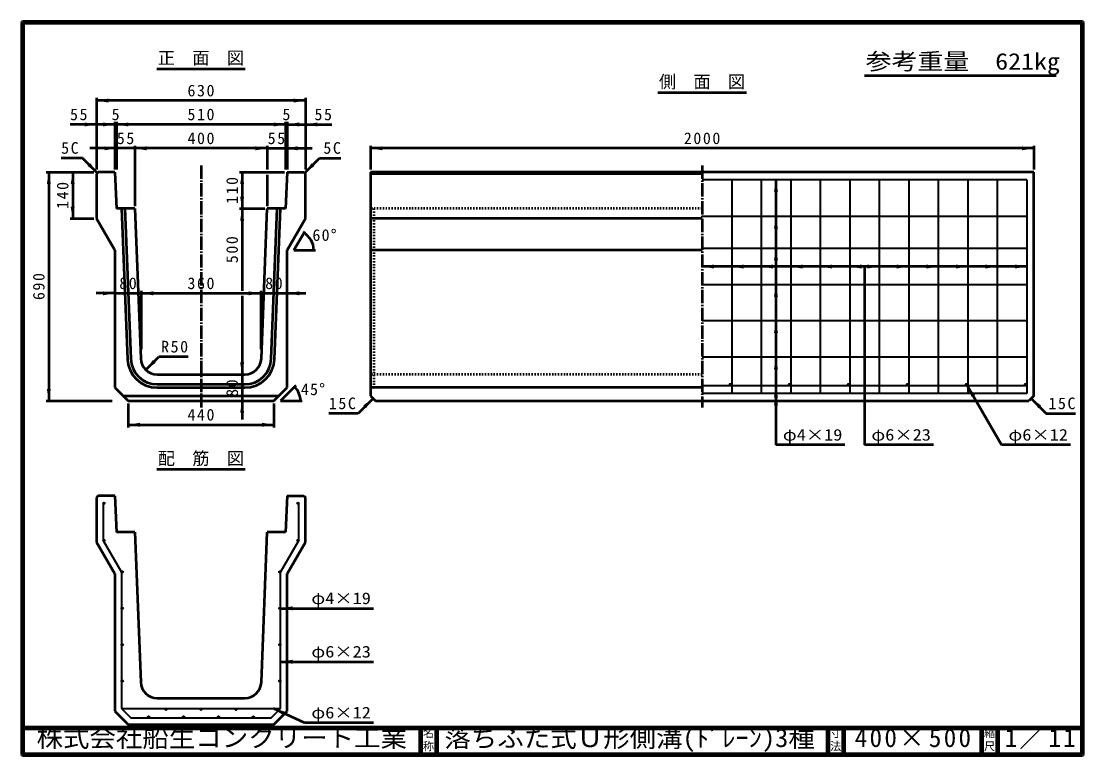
# Model space of a CAD drawing. Units: millimetres, scale not verified. Extents: x 100 to 4105, y 100 to 2870.
import ezdxf
from ezdxf.enums import TextEntityAlignment as Align

# ---------------------------------------------------------------- set-up
doc = ezdxf.new("R2010")
doc.units = ezdxf.units.MM
doc.header["$LTSCALE"] = 5
doc.linetypes.add('USER1', pattern=[13.4, 10, -1.2, 1, -1.2])
doc.linetypes.add('USER2', pattern=[2.2, 1, -1.2])
doc.layers.add('V-nasSTD', color=7, linetype='Continuous', lineweight=50)
doc.styles.add('ＭＳ ゴシック', font='')
doc.styles.get('ＭＳ ゴシック').set_extended_font_data('MS Gothic')

msp = doc.modelspace()

# ---------------------------------------------------------------- hatches: boundary and pattern name
at = {"layer": 'V-nasSTD'}
for points in [[(428.838, 2578.238), (383.838, 2570.738), (428.838, 2563.238)], [(1126.338, 2563.238), (1171.338, 2570.738), (1126.338, 2578.238)], [(338.838, 2473.238), (383.838, 2480.738), (338.838, 2488.238)], [(407.588, 2473.238), (452.588, 2480.738), (407.588, 2488.238)], [(503.838, 2488.238), (458.838, 2480.738), (503.838, 2473.238)], [(1051.338, 2473.238), (1096.338, 2480.738), (1051.338, 2488.238)], [(1147.588, 2473.238), (1102.588, 2480.738), (1147.588, 2488.238)], [(1216.338, 2473.238), (1171.338, 2480.738), (1216.338, 2488.238)], [(413.838, 2383.238), (458.838, 2390.738), (413.838, 2398.238)], [(572.588, 2398.238), (527.588, 2390.738), (572.588, 2383.238)], [(982.588, 2383.238), (1027.588, 2390.738), (982.588, 2398.238)], [(1141.338, 2383.238), (1096.338, 2390.738), (1141.338, 2398.238)], [(1461.662, 2398.238), (1416.662, 2390.738), (1461.662, 2383.238)], [(3871.662, 2383.238), (3916.662, 2390.738), (3871.662, 2398.238)], [(360.447, 2334.736), (386.963, 2297.613), (349.84, 2324.129)], [(1194.73, 2334.736), (1168.213, 2297.613), (1205.337, 2324.129)], [(211.338, 2255.738), (203.838, 2300.738), (196.338, 2255.738)], [(301.338, 2255.738), (293.838, 2300.738), (286.338, 2255.738)], [(940.088, 2255.738), (932.588, 2300.738), (925.088, 2255.738)], [(2937.287, 2227.437), (2944.787, 2272.437), (2952.287, 2227.437)], [(925.088, 2208.238), (932.588, 2163.238), (940.088, 2208.238)], [(286.338, 2170.738), (293.838, 2125.738), (301.338, 2170.738)], [(940.088, 2118.238), (932.588, 2163.238), (925.088, 2118.238)], [(2937.287, 2088.24), (2944.787, 2133.24), (2952.287, 2088.24)], [(2937.287, 1968.358), (2944.787, 2013.358), (2952.287, 1968.358)], [(2711.662, 1937.408), (2666.662, 1944.908), (2711.662, 1952.408)], [(2822.912, 1937.408), (2777.912, 1944.908), (2822.912, 1952.408)], [(2934.162, 1937.408), (2889.162, 1944.908), (2934.162, 1952.408)], [(3045.412, 1937.408), (3000.412, 1944.908), (3045.412, 1952.408)], [(3156.662, 1937.408), (3111.662, 1944.908), (3156.662, 1952.408)], [(3267.912, 1937.408), (3222.912, 1944.908), (3267.912, 1952.408)], [(3289.162, 1952.408), (3334.162, 1944.908), (3289.162, 1937.408)], [(3400.412, 1952.408), (3445.412, 1944.908), (3400.412, 1937.408)], [(3511.662, 1952.408), (3556.662, 1944.908), (3511.662, 1937.408)], [(3622.912, 1952.408), (3667.912, 1944.908), (3622.912, 1937.408)], [(3734.162, 1952.408), (3779.162, 1944.908), (3734.162, 1937.408)], [(3845.412, 1952.408), (3890.412, 1944.908), (3845.412, 1937.408)], [(407.588, 1836.401), (452.588, 1843.901), (407.588, 1851.401)], [(597.588, 1851.401), (552.588, 1843.901), (597.588, 1836.401)], [(957.588, 1836.401), (1002.588, 1843.901), (957.588, 1851.401)], [(1147.588, 1851.401), (1102.588, 1843.901), (1147.588, 1836.401)], [(2937.287, 1831.458), (2944.787, 1876.458), (2952.287, 1831.458)], [(2937.287, 1694.558), (2944.787, 1739.558), (2952.287, 1694.558)], [(2937.287, 1557.658), (2944.787, 1602.658), (2952.287, 1557.658)], [(596.203, 1592.459), (569.686, 1555.336), (606.809, 1581.852)], [(925.088, 1583.238), (932.588, 1538.238), (940.088, 1583.238)], [(196.338, 1483.238), (203.838, 1438.238), (211.338, 1483.238)], [(2774.162, 1495.593, 1), (2774.162, 1503.093, 1)], [(2937.287, 1450.593), (2944.787, 1495.593), (2952.287, 1450.593)], [(2996.662, 1495.593, 1), (2996.662, 1503.093, 1)], [(3219.162, 1495.593, 1), (3219.162, 1503.093, 1)], [(3441.662, 1495.593, 1), (3441.662, 1503.093, 1)], [(3664.162, 1495.593, 1), (3664.162, 1503.093, 1)], [(3682.041, 1453.375), (3666.037, 1496.096), (3695.032, 1460.875)], [(3886.662, 1495.593, 1), (3886.662, 1503.093, 1)], [(1399.52, 1410.49), (1426.037, 1447.613), (1388.913, 1421.096)], [(2937.287, 1421.238), (2944.787, 1466.238), (2952.287, 1421.238)], [(3933.803, 1410.49), (3907.287, 1447.613), (3944.41, 1421.096)], [(940.088, 1393.238), (932.588, 1438.238), (925.088, 1393.238)], [(547.588, 1355.738), (502.588, 1348.238), (547.588, 1340.738)], [(1007.588, 1340.738), (1052.588, 1348.238), (1007.588, 1355.738)], [(408.838, 1051.906, 1), (414.838, 1051.906, 1)], [(1146.338, 1051.906, 1), (1140.338, 1051.906, 1)], [(408.838, 912.709, 0.06554), (408.941, 911.933, 0.06555), (409.24, 911.209, 0.87698), (414.736, 913.486, 0.87698)], [(1145.937, 911.209, 0.06555), (1146.236, 911.933, 0.06554), (1146.338, 912.709, 0.87698), (1140.441, 913.486, 0.87698)], [(477.588, 792.827, 1), (483.588, 792.827, 1)], [(1077.588, 792.827, 1), (1071.588, 792.827, 1)], [(477.588, 655.927, 1), (483.588, 655.927, 1)], [(1077.588, 655.927, 1), (1071.588, 655.927, 1)], [(1122.588, 663.427), (1077.588, 655.927), (1122.588, 648.427)], [(477.588, 519.027, 1), (483.588, 519.027, 1)], [(1077.588, 519.027, 1), (1071.588, 519.027, 1)], [(1122.588, 462.015), (1077.588, 454.515), (1122.588, 447.015)], [(477.588, 382.127, 1), (483.588, 382.127, 1)], [(1077.588, 382.127, 1), (1071.588, 382.127, 1)], [(580.036, 242.707, -0.09841), (578.889, 242.935, -0.10434), (577.867, 243.635, -0.81591), (581.216, 248.465, -0.81591)], [(645.887, 272.062, -0.09841), (644.74, 272.29, -0.10434), (643.718, 272.99, -0.81591), (647.067, 277.821, -0.81591)], [(711.738, 242.707, -0.09841), (710.59, 242.935, -0.10434), (709.568, 243.635, -0.81591), (712.917, 248.465, -0.81591)], [(777.588, 272.062, -0.09841), (776.441, 272.29, -0.10434), (775.419, 272.99, -0.81591), (778.768, 277.821, -0.81591)], [(843.439, 242.707, 0.09841), (844.586, 242.935, 0.10434), (845.608, 243.635, 0.81591), (842.26, 248.465, 0.81591)], [(909.29, 272.062, -0.09841), (908.143, 272.29, -0.10434), (907.121, 272.99, -0.81591), (910.47, 277.821, -0.81591)], [(975.141, 242.707, 0.09841), (976.288, 242.935, 0.10434), (977.31, 243.635, 0.81591), (973.961, 248.465, 0.81591)], [(1088.422, 252.57), (1094.645, 266.218), (1080.206, 270.1), (1050.588, 278.062), (1073.04, 262.935)]]:
    msp.add_hatch(color=256, dxfattribs=at).paths.add_polyline_path(points)

# ---------------------------------------------------------------- linework, layer by layer
at = {"layer": 'V-nasSTD', "lineweight": 100}
for p, q in [((105, 2865), (105, 105)), ((4100, 2865), (105, 2865)), ((4100, 105), (4100, 2865)), ((105, 205), (4100, 205)), ((1605, 205), (1605, 105)), ((1665, 205), (1665, 105)), ((3140, 205), (3140, 105)), ((3200, 205), (3200, 105)), ((3720, 205), (3720, 105)), ((3780, 205), (3780, 105)), ((105, 105), (4100, 105))]:
    msp.add_line(p, q, dxfattribs=at)
at = {"layer": 'V-nasSTD'}
for p, q in [((610.588, 2690.738), (944.588, 2690.738)), ((3278.536, 2664.753), (4000.536, 2664.753)), ((383.838, 2580.738), (383.838, 2310.738)), ((1171.338, 2570.738), (383.838, 2570.738)), ((1171.338, 2580.738), (1171.338, 2310.738)), ((2499.662, 2600.738), (2833.662, 2600.738)), ((452.588, 2490.738), (452.588, 2310.738)), ((458.838, 2490.738), (458.838, 2310.738)), ((1096.338, 2490.738), (1096.338, 2310.738)), ((1102.588, 2490.738), (1102.588, 2310.738)), ((383.838, 2480.738), (283.838, 2480.738)), ((452.588, 2480.738), (383.838, 2480.738)), ((458.838, 2480.738), (452.588, 2480.738)), ((1096.338, 2480.738), (458.838, 2480.738)), ((1096.338, 2480.738), (1102.588, 2480.738)), ((1102.588, 2480.738), (1171.338, 2480.738)), ((1171.338, 2480.738), (1271.338, 2480.738)), ((458.838, 2390.738), (358.838, 2390.738)), ((527.588, 2390.738), (458.838, 2390.738)), ((527.588, 2400.738), (527.588, 2173.238)), ((1027.588, 2390.738), (527.588, 2390.738)), ((1027.588, 2400.738), (1027.588, 2310.738)), ((1027.588, 2390.738), (1096.338, 2390.738)), ((1096.338, 2390.738), (1196.338, 2390.738)), ((1416.662, 2400.738), (1416.662, 2310.738)), ((3916.662, 2390.738), (1416.662, 2390.738)), ((3916.662, 2400.738), (3916.662, 2310.738)), ((330.395, 2354.182), (250.395, 2354.182)), ((386.963, 2297.613), (330.395, 2354.182)), ((1168.213, 2297.613), (1224.782, 2354.182)), ((1224.782, 2354.182), (1304.782, 2354.182)), ((193.838, 2300.738), (373.838, 2300.738)), ((203.838, 2300.738), (203.838, 1438.238)), ((293.838, 2300.738), (293.838, 2125.738)), ((390.088, 2300.738), (383.838, 2294.488)), ((383.838, 2294.488), (383.838, 2125.738)), ((452.588, 2300.738), (390.088, 2300.738)), ((452.588, 2300.738), (458.838, 2163.238)), ((922.588, 2300.738), (1092.588, 2300.738)), ((932.588, 2300.738), (932.588, 2163.238)), ((1027.588, 2290.738), (1027.588, 2173.238)), ((1102.588, 2300.738), (1096.338, 2163.238)), ((1102.588, 2300.738), (1165.088, 2300.738)), ((1165.088, 2300.738), (1171.338, 2294.488)), ((1171.338, 2125.738), (1171.338, 2294.488)), ((1416.662, 2300.738), (1416.662, 1456.988)), ((3916.662, 2300.738), (1416.662, 2300.738)), ((2666.662, 2294.488), (1416.662, 2294.488)), ((3916.662, 1456.988), (3916.662, 2300.738)), ((2944.787, 2272.437), (2944.787, 1272.437)), ((527.588, 2163.238), (458.838, 2163.238)), ((477.548, 2163.238), (500.228, 1596.242)), ((490.058, 2163.238), (512.718, 1596.741)), ((527.588, 2163.238), (550.188, 1598.24)), ((922.588, 2163.238), (1017.588, 2163.238)), ((932.588, 2163.238), (932.588, 1853.901)), ((1004.989, 1598.24), (1027.588, 2163.238)), ((1096.338, 2163.238), (1027.588, 2163.238)), ((1042.459, 1596.741), (1065.118, 2163.238)), ((1054.949, 1596.242), (1077.628, 2163.238)), ((283.838, 2125.738), (373.838, 2125.738)), ((383.838, 2125.738), (452.588, 2006.659)), ((1102.588, 2006.659), (1171.338, 2125.738)), ((2666.662, 2125.738), (1416.662, 2125.738)), ((1127.588, 2006.659), (1168.338, 2077.241)), ((452.588, 2006.659), (452.588, 1488.238)), ((1102.588, 1488.238), (1102.588, 2006.659)), ((1127.588, 2006.659), (1209.088, 2006.659)), ((2666.662, 2006.659), (1416.662, 2006.659)), ((3890.412, 1944.908), (2666.662, 1944.908)), ((3278.537, 1944.908), (3278.537, 1272.437)), ((452.588, 1843.901), (382.588, 1843.901)), ((452.588, 1843.901), (552.588, 1843.901)), ((552.588, 1853.901), (552.588, 1633.901)), ((552.588, 1843.901), (1002.588, 1843.901)), ((1002.588, 1853.901), (1002.588, 1633.901)), ((1002.588, 1843.901), (1102.588, 1843.901)), ((1102.588, 1843.901), (1172.588, 1843.901)), ((932.588, 1833.901), (932.588, 1538.238)), ((569.686, 1555.336), (619.184, 1604.833)), ((729.184, 1604.833), (619.184, 1604.833)), ((612.638, 1538.238), (942.538, 1538.238)), ((932.588, 1538.238), (932.588, 1438.238)), ((452.588, 1488.238), (502.588, 1438.238)), ((612.638, 1500.738), (942.538, 1500.738)), ((612.638, 1488.238), (942.538, 1488.238)), ((1052.588, 1438.238), (1102.588, 1488.238)), ((1135.041, 1495.69), (1077.588, 1438.238)), ((2666.662, 1488.238), (1416.662, 1488.238)), ((3795.166, 1272.437), (3666.037, 1496.096)), ((483.838, 1456.988), (1071.338, 1456.988)), ((1426.037, 1447.613), (1369.468, 1391.044)), ((1416.662, 1456.988), (1435.412, 1438.238)), ((3916.662, 1456.988), (3897.912, 1438.238)), ((3907.287, 1447.613), (3963.855, 1391.044)), ((193.838, 1438.238), (442.588, 1438.238)), ((502.588, 1438.238), (1052.588, 1438.238)), ((502.588, 1428.238), (502.588, 1338.238)), ((932.588, 1438.238), (932.588, 1368.238)), ((1052.588, 1428.238), (1052.588, 1338.238)), ((1077.588, 1438.238), (1158.838, 1438.238)), ((1435.412, 1438.238), (3897.912, 1438.238)), ((1369.468, 1391.044), (1259.468, 1391.044)), ((3963.855, 1391.044), (4073.855, 1391.044)), ((502.588, 1348.238), (1052.588, 1348.238)), ((3204.787, 1272.437), (2944.787, 1272.437)), ((3538.537, 1272.437), (3278.537, 1272.437)), ((4055.166, 1272.437), (3795.166, 1272.437)), ((610.588, 1180.207), (944.588, 1180.207)), ((390.088, 1080.207), (383.838, 1073.957)), ((383.838, 1073.957), (383.838, 905.207)), ((452.588, 1080.207), (390.088, 1080.207)), ((452.588, 1080.207), (458.838, 942.707)), ((1102.588, 1080.207), (1096.338, 942.707)), ((1102.588, 1080.207), (1165.088, 1080.207)), ((1165.088, 1080.207), (1171.338, 1073.957)), ((1171.338, 905.207), (1171.338, 1073.957)), ((527.588, 942.707), (458.838, 942.707)), ((527.588, 942.707), (550.188, 377.709)), ((1004.989, 377.709), (1027.588, 942.707)), ((1096.338, 942.707), (1027.588, 942.707)), ((383.838, 905.207), (452.588, 786.128)), ((1102.588, 786.128), (1171.338, 905.207)), ((452.588, 786.128), (452.588, 267.707)), ((1102.588, 267.707), (1102.588, 786.128)), ((1077.588, 655.927), (1427.588, 655.927)), ((1077.588, 454.515), (1427.588, 454.515)), ((612.638, 317.707), (942.538, 317.707)), ((452.588, 267.707), (502.588, 217.707)), ((1167.588, 224.719), (1050.588, 278.062)), ((1052.588, 217.707), (1102.588, 267.707)), ((502.588, 217.707), (1052.588, 217.707)), ((1427.588, 224.719), (1167.588, 224.719))]:
    msp.add_line(p, q, dxfattribs=at)
at = {"layer": 'V-nasSTD', "linetype": 'USER1'}
for p, q in [((777.588, 2325.738), (777.588, 1413.238)), ((2666.662, 2325.738), (2666.662, 1413.238))]:
    msp.add_line(p, q, dxfattribs=at)
at = {"layer": 'V-nasSTD', "lineweight": 35}
for p, q in [((3890.412, 2272.437), (2666.662, 2272.437)), ((2777.912, 2272.437), (2777.912, 1466.238)), ((2889.162, 2272.437), (2889.162, 1466.238)), ((3000.412, 2272.437), (3000.412, 1466.238)), ((3111.662, 2272.437), (3111.662, 1466.238)), ((3222.912, 2272.437), (3222.912, 1466.238)), ((3334.162, 2272.437), (3334.162, 1466.238)), ((3445.412, 2272.437), (3445.412, 1466.238)), ((3556.662, 2272.437), (3556.662, 1466.238)), ((3667.912, 2272.437), (3667.912, 1466.238)), ((3779.162, 2272.437), (3779.162, 1466.238)), ((3890.412, 2272.437), (3890.412, 1466.238)), ((3890.412, 2133.24), (2666.662, 2133.24)), ((3890.412, 2013.358), (2666.662, 2013.358)), ((3890.412, 1876.458), (2666.662, 1876.458)), ((3890.412, 1739.558), (2666.662, 1739.558)), ((3890.412, 1602.658), (2666.662, 1602.658)), ((3890.412, 1495.593), (2666.662, 1495.593)), ((3890.412, 1466.238), (2666.662, 1466.238)), ((408.838, 1054.906), (408.838, 911.906)), ((1146.338, 911.906), (1146.338, 1054.906)), ((408.838, 911.906), (477.588, 792.827)), ((1077.588, 792.827), (1146.338, 911.906)), ((477.588, 792.827), (477.588, 278.062)), ((1077.588, 278.062), (1077.588, 792.827)), ((477.588, 278.062), (512.944, 242.707)), ((477.588, 278.062), (1077.588, 278.062)), ((512.944, 242.707), (1042.233, 242.707)), ((1042.233, 242.707), (1077.588, 278.062))]:
    msp.add_line(p, q, dxfattribs=at)
at = {"layer": 'V-nasSTD', "linetype": 'USER2'}
for p, q in [((2666.662, 2163.238), (1416.662, 2163.238)), ((1429.162, 2163.238), (1429.162, 1488.238)), ((2666.662, 1538.238), (1416.662, 1538.238)), ((1416.662, 1488.238), (1429.162, 1488.238))]:
    msp.add_line(p, q, dxfattribs=at)
at = {"layer": 'V-nasSTD', "lineweight": 13}
msp.add_lwpolyline([(100, 100), (100, 2870), (4105, 2870), (4105, 100)], close=True, dxfattribs=at)
at = {"layer": 'V-nasSTD', "lineweight": 35}
for centre, radius in [((2774.162, 1499.343), 3.75), ((2996.662, 1499.343), 3.75), ((3219.162, 1499.343), 3.75), ((3441.662, 1499.343), 3.75), ((3664.162, 1499.343), 3.75), ((3886.662, 1499.343), 3.75), ((411.838, 1051.906), 3), ((1143.338, 1051.906), 3), ((411.838, 912.709), 3), ((1143.338, 912.709), 3), ((480.588, 792.827), 3), ((1074.588, 792.827), 3), ((480.588, 655.927), 3), ((1074.588, 655.927), 3), ((480.588, 519.027), 3), ((1074.588, 519.027), 3), ((480.588, 382.127), 3), ((1074.588, 382.127), 3), ((580.036, 245.707), 3), ((645.887, 275.062), 3), ((711.738, 245.707), 3), ((777.588, 275.062), 3), ((843.439, 245.707), 3), ((909.29, 275.062), 3), ((975.141, 245.707), 3)]:
    msp.add_circle(centre, radius, dxfattribs=at)
at = {"layer": 'V-nasSTD'}
for centre, radius, start, end in [((1127.588, 2006.659), 75, 0, 60), ((612.638, 1600.738), 112.5, 182.29061, 270), ((612.638, 1600.738), 100, 182.29061, 270), ((612.638, 1600.738), 62.5, 182.29061, 270), ((942.538, 1600.738), 62.5, 270, 357.70939), ((942.538, 1600.738), 100, 270, 357.70939), ((942.538, 1600.738), 112.5, 270, 357.70939), ((1077.588, 1438.238), 75, 0, 45), ((612.638, 380.207), 62.5, 182.29061, 270), ((942.538, 380.207), 62.5, 270, 357.70939)]:
    msp.add_arc(centre, radius, start, end, dxfattribs=at)

# ---------------------------------------------------------------- texts
at = {"layer": 'V-nasSTD', "style": 'ＭＳ ゴシック'}
for s, height, p in [('正\u3000面\u3000図', 47.65, (614.584, 2755.738)), ('側\u3000面\u3000図', 47.65, (2503.658, 2665.738)), ('5', 43.99, (440.713, 2540.734)), ('5', 43.99, (1084.463, 2540.734)), ('配\u3000筋\u3000図', 47.65, (614.584, 1245.207)), ('名', 30.79, (1613.982, 200.999)), ('寸', 30.79, (3148.982, 200.999)), ('縮', 30.79, (3728.982, 200.999)), ('称', 30.79, (1613.976, 151.01)), ('法', 30.79, (3148.976, 151.01)), ('尺', 30.79, (3728.976, 151.01))]:
    msp.add_text(s, height=height, dxfattribs=at).set_placement(p, align=Align.TOP_LEFT)
for s, height, width, p in [('参考重量\u3000621kg', 62.32, 1.15, (3282.536, 2749.753)), ('φ4×19', 43.99, 1.15, (2970.787, 1332.437)), ('φ6×23', 43.99, 1.15, (3304.537, 1332.437)), ('φ6×12', 43.99, 1.15, (3821.166, 1332.437)), ('φ4×19', 43.99, 1.15, (1193.588, 715.927)), ('φ6×23', 43.99, 1.15, (1193.588, 514.515)), ('φ6×12', 43.99, 1.15, (1193.588, 284.719)), ('株式会社船生コンクリート工業', 69.65, 1.05, (157.5, 202.5)), ('落ちふた式Ｕ形側溝(ﾄﾞﾚｰﾝ)3種', 69.65, 1.05, (1695, 202.5))]:
    msp.add_text(s, height=height, dxfattribs=dict(at, width=width)).set_placement(p, align=Align.TOP_LEFT)
at = {"layer": 'V-nasSTD', "attachment_point": 1, "style": 'ＭＳ ゴシック'}
for s, insert, char_height in [('\\T1.2;630', (726.601, 2630.738), 43.99), ('\\T1.2;55', (283.838, 2540.738), 43.99), ('\\T1.2;510', (726.601, 2540.738), 43.99), ('\\T1.2;55', (1205.338, 2540.738), 43.99), ('\\T1.2;55', (460.213, 2450.738), 43.99), ('\\T1.2;400', (726.601, 2450.738), 43.99), ('\\T1.2;55', (1028.963, 2450.738), 43.99), ('\\T1.2;2000', (2597.556, 2450.738), 43.99), ('\\T1.2;5C', (250.395, 2414.182), 43.99), ('\\T1.2;5C', (1238.782, 2414.182), 43.99), ('\\T1.15;60°', (1197.697, 2085.652), 43.99), ('\\T1.2;80', (469.588, 1903.901), 43.99), ('\\T1.2;360', (726.601, 1903.901), 43.99), ('\\T1.2;80', (1019.588, 1903.901), 43.99), ('\\T1.2;R50', (627.184, 1664.833), 43.99), ('\\T1.15;45°', (1154.169, 1503.905), 43.99), ('\\T1.2;15C', (1259.468, 1451.044), 43.99), ('\\T1.2;15C', (3971.855, 1451.044), 43.99), ('\\T1.2;440', (726.601, 1408.238), 43.99), ('\\T1.18;400×500', (3241.581, 202.508), 69.65), ('\\T1.16;1／11', (3807.033, 202.582), 69.65)]:
    msp.add_mtext(s, dxfattribs=dict(at, insert=insert, char_height=char_height))
at = {"layer": 'V-nasSTD', "char_height": 43.99, "attachment_point": 1, "rotation": 90, "style": 'ＭＳ ゴシック'}
for s, insert in [('\\T1.2;140', (233.838, 2162.251)), ('\\T1.2;110', (872.588, 2181.001)), ('\\T1.2;500', (872.588, 1957.57)), ('\\T1.2;690', (143.838, 1818.501)), ('\\T1.2;80', (872.588, 1453.517))]:
    msp.add_mtext(s, dxfattribs=dict(at, insert=insert))

doc.saveas('drawing.dxf')
